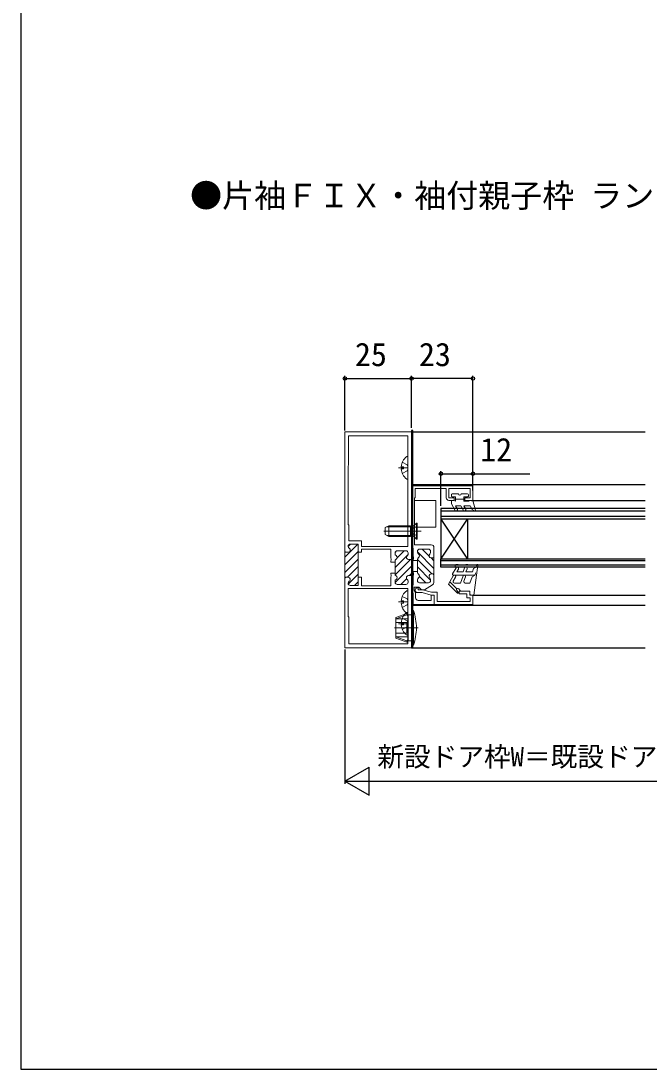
# Model space of a CAD drawing. Units: millimetres, scale not verified. Extents: x -525 to 525, y -783 to 779.
# Drawn here: x -525 to -289.6, y -782.7 to -389.6 of the extents above; entities that cross this region are included whole.
import ezdxf
from ezdxf.enums import TextEntityAlignment as Align

# ---------------------------------------------------------------- set-up
doc = ezdxf.new("R2010")
doc.units = ezdxf.units.MM
doc.header["$LTSCALE"] = 4
for name, color, linetype in [('0-1_USER1', 3, 'Continuous'), ('0-4_YKK_12', 2, 'Continuous'), ('0-7_YKK_D', 6, 'Continuous'), ('0-8_YKK_ZWAK', 7, 'Continuous')]:
    doc.layers.add(name, color=color, linetype=linetype)
doc.layers.add('0-2_YKK_11', color=211, linetype='Continuous', lineweight=18)
doc.layers.add('0-5_YKK_13', color=4, linetype='Continuous', lineweight=18)
doc.styles.add('ＭＳ ゴシック', font='')
doc.styles.get('ＭＳ ゴシック').set_extended_font_data('MS Gothic')

msp = doc.modelspace()

# ---------------------------------------------------------------- linework, layer by layer
at = {"layer": '0-2_YKK_11'}
for p, q in [((-403.603, -590.766), (-398.712, -585.876)), ((-403.603, -588.557), (-403.303, -588.857)), ((-403.603, -593.595), (-398.603, -588.595)), ((-403.303, -588.857), (-402.403, -588.857)), ((-402.403, -586.672), (-402.403, -586.607)), ((-402.4, -586.735), (-401.473, -585.807)), ((-384.803, -589.107), (-384.803, -589.422)), ((-384.779, -588.913), (-384.198, -588.331)), ((-384.023, -590.985), (-381.345, -588.307)), ((-380.703, -588.307), (-384.003, -588.307)), ((-379.903, -589.558), (-379.903, -589.107)), ((-376.403, -588.507), (-376.403, -588.822)), ((-376.403, -588.822), (-376.403, -588.507)), ((-376.403, -588.735), (-370.203, -594.935)), ((-372.303, -587.707), (-375.603, -587.707)), ((-375.603, -587.707), (-372.303, -587.707)), ((-374.602, -587.707), (-372.103, -590.206)), ((-371.503, -588.958), (-371.503, -588.507)), ((-371.503, -588.507), (-371.503, -588.958)), ((-403.603, -596.423), (-398.603, -591.423)), ((-384.803, -594.594), (-379.917, -589.708)), ((-384.732, -597.351), (-378.988, -591.607)), ((-378.603, -591.607), (-379.703, -591.607)), ((-376.402, -591.564), (-370.959, -597.007)), ((-371.302, -591.007), (-370.203, -592.106)), ((-402.609, -598.257), (-398.603, -594.252)), ((-402.34, -600.818), (-398.603, -597.08)), ((-384.792, -600.24), (-378.603, -594.051)), ((-379.331, -597.607), (-378.603, -596.879)), ((-376.403, -594.392), (-371.503, -599.292)), ((-403.303, -598.257), (-403.603, -598.557)), ((-403.303, -598.257), (-402.403, -598.257)), ((-402.403, -600.443), (-402.403, -600.507)), ((-400.002, -601.307), (-398.603, -599.908)), ((-384.803, -599.793), (-384.803, -600.107)), ((-384.003, -600.907), (-380.703, -600.907)), ((-382.631, -600.907), (-380.441, -598.717)), ((-379.903, -600.107), (-379.903, -599.656)), ((-376.403, -599.193), (-376.403, -599.507)), ((-376.403, -599.507), (-376.403, -599.193)), ((-375.626, -597.997), (-373.316, -600.307)), ((-375.603, -600.307), (-372.303, -600.307)), ((-372.303, -600.307), (-375.603, -600.307)), ((-371.503, -599.507), (-371.503, -599.056)), ((-371.503, -599.056), (-371.503, -599.507)), ((-377.203, -603.208), (-377.203, -603.008))]:
    msp.add_line(p, q, dxfattribs=at)
for points in [[(-403.603, -588.557), (-403.603, -543.707), (-378.603, -543.707), (-378.603, -591.607)], [(-376.403, -596.422), (-376.403, -596.057), (-376.403, -591.957), (-378.003, -591.957), (-378.003, -591.466), (-377.883, -591.282), (-377.883, -590.733), (-378.003, -590.549), (-378.003, -587.507), (-378.303, -587.207), (-378.603, -586.907), (-378.603, -586.407), (-378.603, -568.334), (-378.403, -567.988), (-378.403, -563.907)], [(-378.403, -563.907), (-355.603, -563.907), (-355.603, -569.407), (-358.603, -569.407), (-358.603, -568.407), (-356.603, -568.407), (-356.603, -565.007), (-364.603, -565.007), (-364.603, -568.407), (-362.603, -568.407), (-362.603, -569.407), (-364.603, -569.407)], [(-365.603, -568.407), (-365.603, -565.007), (-377.303, -565.007), (-377.303, -568.283), (-377.503, -568.629), (-377.503, -586.107), (-371.203, -586.107)], [(-403.603, -598.557), (-403.603, -588.557), (-403.603, -598.557)], [(-401.603, -585.807), (-398.603, -585.807), (-398.603, -588.557), (-398.603, -598.557)], [(-384.803, -592.557), (-386.403, -592.557), (-386.403, -592.066), (-386.283, -591.882), (-386.283, -591.333), (-386.403, -591.149), (-386.403, -587.707), (-397.403, -587.707), (-397.403, -588.857), (-398.303, -588.857), (-398.603, -588.557)], [(-370.203, -587.107), (-370.203, -591.007), (-371.303, -591.007)], [(-384.803, -592.193), (-384.803, -592.557), (-384.803, -596.657), (-384.803, -597.022)], [(-379.703, -597.607), (-378.603, -597.607), (-378.603, -591.307)], [(-376.403, -591.593), (-376.403, -591.957), (-376.403, -591.593)], [(-371.303, -591.007), (-370.203, -591.007), (-370.203, -597.307), (-370.203, -600.24)], [(-401.603, -601.307), (-398.603, -601.307), (-398.603, -598.257), (-397.403, -598.257), (-397.403, -601.507), (-386.403, -601.507), (-386.403, -598.066), (-386.283, -597.882), (-386.283, -597.333), (-386.403, -597.149)], [(-386.403, -597.149), (-386.403, -596.657), (-384.803, -596.657)], [(-376.103, -606.907), (-371.203, -606.907), (-371.203, -604.907), (-370.103, -604.907), (-370.103, -608.407), (-378.003, -608.407), (-378.003, -604.327), (-378.603, -603.288), (-378.603, -601.698), (-378.378, -601.407), (-378.003, -600.923), (-378.003, -597.466), (-377.883, -597.282), (-377.883, -596.733), (-378.003, -596.549), (-378.003, -596.057), (-376.403, -596.057), (-376.403, -596.422)], [(-378.603, -597.907), (-378.603, -624.707), (-403.603, -624.707), (-403.603, -598.557)], [(-370.703, -601.106), (-373.823, -602.907), (-374.903, -602.907), (-375.403, -602.407), (-375.903, -601.907), (-377.603, -601.907), (-377.603, -603.22), (-377.103, -604.086), (-377.103, -605.907)], [(-376.403, -602.208), (-376.103, -602.208), (-376.103, -602.908), (-374.502, -602.908), (-371.144, -603.807), (-369.003, -603.808), (-369.003, -607.307), (-356.703, -607.309), (-356.703, -606.007), (-357.903, -606.007), (-357.903, -604.507), (-360.803, -604.507), (-360.803, -603.407), (-356.803, -603.407), (-356.803, -604.907), (-355.603, -604.907), (-355.603, -608.407)], [(-355.603, -608.407), (-370.103, -608.406), (-370.103, -604.908), (-371.289, -604.907), (-374.648, -604.008), (-376.403, -604.008)]]:
    msp.add_lwpolyline(points, dxfattribs=at)
for points in [[(-380.003, -586.707), (-380.003, -545.207), (-402.203, -545.207), (-402.203, -556.207), (-402.403, -556.407), (-402.403, -578.407), (-402.103, -578.707), (-402.103, -584.607), (-397.403, -584.607), (-397.403, -586.707)], [(-371.303, -597.007), (-370.503, -597.007), (-370.203, -597.307), (-370.503, -597.007)], [(-380.003, -602.507), (-402.403, -602.507), (-402.403, -612.907), (-402.103, -613.207), (-402.103, -623.207), (-380.003, -623.207)]]:
    msp.add_lwpolyline(points, close=True, dxfattribs=at)
for centre, radius, start, end in [((-364.603, -568.407), 1, 180.00001, 269.99999), ((-401.603, -586.607), 0.8, 90.00001, 179.99999), ((-401.603, -586.672), 0.8, 180, 239.99671), ((-402.403, -588.057), 0.8, 270, 59.99669), ((-384.003, -589.107), 0.8, 90.00001, 179.99999), ((-384.003, -589.422), 0.8, 179.99996, 239.99999), ((-380.703, -589.107), 0.8, 0.00001, 89.99999), ((-380.703, -589.558), 0.8, 308.68219, 0.00001), ((-375.603, -588.507), 0.8, 90.00001, 179.99999), ((-375.603, -588.507), 0.8, 90.00001, 179.99999), ((-375.603, -588.822), 0.8, 179.99996, 239.99999), ((-375.603, -588.822), 0.8, 179.99996, 239.99999), ((-376.403, -590.207), 0.8, 300, 60), ((-376.403, -590.207), 0.8, 300, 60), ((-372.303, -588.507), 0.8, 0.00001, 89.99999), ((-372.303, -588.507), 0.8, 0.00001, 89.99999), ((-371.303, -590.207), 0.8, 128.68219, 269.99999), ((-371.303, -590.207), 0.8, 128.68219, 269.99999), ((-372.303, -588.958), 0.8, 308.68219, 0.00001), ((-372.303, -588.958), 0.8, 308.68219, 0.00001), ((-371.203, -587.107), 1, 0.00001, 89.99999), ((-384.003, -592.193), 0.8, 120.00001, 180.00004), ((-384.803, -590.807), 0.8, 300, 60), ((-379.703, -590.807), 0.8, 128.68219, 269.99999), ((-375.603, -591.593), 0.8, 120.00001, 180.00004), ((-375.603, -591.593), 0.8, 120.00001, 180.00004), ((-384.003, -597.022), 0.8, 179.99996, 239.99999), ((-375.603, -596.422), 0.8, 179.99996, 239.99999), ((-375.603, -596.422), 0.8, 179.99996, 239.99999), ((-376.403, -597.807), 0.8, 300, 60), ((-376.403, -597.807), 0.8, 300, 60), ((-371.303, -597.807), 0.8, 90.00001, 231.31781), ((-371.303, -597.807), 0.8, 90.00001, 231.31781), ((-402.403, -599.057), 0.8, 300.00122, 89.99998), ((-401.603, -600.443), 0.8, 120.0012, 180.00002), ((-401.603, -600.507), 0.8, 180.00002, 270), ((-384.003, -599.793), 0.8, 120.00001, 180.00004), ((-384.003, -600.107), 0.8, 180.00001, 269.99999), ((-384.803, -598.407), 0.8, 300, 60), ((-380.703, -600.107), 0.8, 270.00001, 359.99999), ((-379.703, -598.407), 0.8, 90.00001, 231.31781), ((-380.703, -599.656), 0.8, 359.99999, 51.31781), ((-375.603, -599.193), 0.8, 120.00001, 180.00004), ((-375.603, -599.193), 0.8, 120.00001, 180.00004), ((-375.603, -599.507), 0.8, 180.00001, 269.99999), ((-375.603, -599.507), 0.8, 180.00001, 269.99999), ((-372.303, -599.507), 0.8, 270.00001, 359.99999), ((-372.303, -599.507), 0.8, 270.00001, 359.99999), ((-372.303, -599.056), 0.8, 359.99999, 51.31781), ((-372.303, -599.056), 0.8, 359.99999, 51.31781), ((-371.203, -600.24), 1, 299.99998, 0), ((-376.403, -603.008), 0.8, 90.00251, 180.00249), ((-376.403, -603.208), 0.8, 180.00139, 270.00246), ((-376.103, -605.907), 1, 180.00001, 269.99999)]:
    msp.add_arc(centre, radius, start, end, dxfattribs=at)
at = {"layer": '0-4_YKK_12'}
for p, q in [((-378.603, -543.207), (-378.603, -604.208)), ((-378.103, -543.207), (-378.603, -543.207)), ((-378.103, -604.508), (-378.103, -543.207)), ((-378.103, -543.707), (-291.113, -543.707)), ((-378.103, -624.707), (-378.103, -543.707)), ((-378.103, -563.407), (-291.113, -563.407)), ((-356.103, -569.407), (-291.113, -569.407)), ((-291.113, -572.407), (-367.604, -572.408)), ((-367.604, -572.408), (-367.604, -576.406)), ((-291.113, -573.407), (-367.604, -573.408)), ((-291.113, -575.407), (-367.604, -575.408)), ((-367.604, -576.406), (-367.604, -591.405)), ((-367.604, -576.406), (-357.604, -591.405)), ((-367.604, -591.405), (-357.604, -576.406)), ((-291.113, -576.407), (-367.604, -576.408)), ((-357.604, -576.406), (-357.604, -591.405)), ((-291.113, -591.405), (-367.604, -591.405)), ((-367.604, -594.405), (-367.604, -591.405)), ((-291.113, -592.105), (-367.604, -592.105)), ((-291.113, -593.705), (-367.604, -593.705)), ((-291.113, -594.405), (-367.604, -594.405)), ((-355.803, -604.907), (-291.113, -604.907)), ((-378.603, -606.207), (-378.603, -624.707)), ((-378.103, -624.707), (-378.103, -605.707)), ((-378.103, -608.707), (-291.113, -608.707)), ((-378.603, -624.707), (-378.103, -624.707)), ((-378.103, -624.707), (-291.113, -624.707))]:
    msp.add_line(p, q, dxfattribs=at)
at = {"layer": '0-5_YKK_13'}
for p, q in [((-380.003, -561.183), (-380.003, -553.232)), ((-383.503, -557.207), (-380.003, -557.207)), ((-382.486, -556.782), (-381.603, -556.782)), ((-382.08, -555.132), (-380.215, -556.062)), ((-380.215, -556.062), (-380.003, -556.46)), ((-369.503, -569.406), (-369.503, -579.406)), ((-363.704, -567.307), (-363.704, -567.807)), ((-362.723, -569.407), (-363.704, -569.407)), ((-363.704, -569.407), (-363.704, -570.707)), ((-361.004, -567.007), (-363.404, -567.007)), ((-362.204, -568.107), (-363.404, -568.107)), ((-362.723, -569.407), (-362.204, -569.707)), ((-362.204, -568.107), (-362.204, -569.707)), ((-359.004, -568.907), (-362.204, -568.907)), ((-357.604, -567.007), (-360.004, -567.007)), ((-357.604, -568.107), (-359.004, -568.107)), ((-359.004, -568.107), (-359.004, -569.707)), ((-357.123, -569.707), (-359.004, -569.707)), ((-357.304, -567.807), (-357.304, -567.307)), ((-356.604, -569.407), (-357.123, -569.707)), ((-355.604, -569.407), (-356.604, -569.407)), ((-354.614, -573.028), (-355.604, -569.407)), ((-362.289, -573.157), (-363.704, -570.707)), ((-362.145, -571.407), (-361.423, -572.657)), ((-360.158, -571.407), (-362.145, -571.407)), ((-359.148, -573.157), (-360.158, -571.407)), ((-359.004, -571.407), (-358.282, -572.657)), ((-356.919, -571.407), (-359.004, -571.407)), ((-355.904, -572.876), (-356.468, -571.692)), ((-355.054, -573.367), (-355.904, -572.876)), ((-375.002, -580.907), (-388.99, -580.907)), ((-388.502, -579.607), (-387.102, -578.907)), ((-388.502, -582.207), (-388.502, -579.607)), ((-379.002, -579.286), (-387.86, -579.286)), ((-379.002, -578.907), (-387.102, -578.907)), ((-387.102, -582.907), (-387.102, -578.907)), ((-379.002, -578.907), (-378.442, -579.048)), ((-379.002, -579.286), (-378.052, -579.047)), ((-377.816, -579.762), (-378.425, -580.907)), ((-378.002, -582.782), (-378.002, -579.033)), ((-376.502, -579.107), (-377.816, -579.762)), ((-369.503, -579.406), (-377.503, -579.406)), ((-376.752, -583.907), (-376.752, -577.907)), ((-376.502, -583.907), (-376.502, -577.907)), ((-387.102, -582.907), (-388.502, -582.207)), ((-379.002, -582.528), (-387.86, -582.528)), ((-379.002, -582.907), (-387.102, -582.907)), ((-379.002, -582.528), (-378.052, -582.768)), ((-376.752, -583.907), (-377.682, -582.978)), ((-376.502, -583.907), (-376.752, -583.907)), ((-362.263, -593.957), (-362.004, -593.507)), ((-361.304, -593.407), (-361.83, -593.407)), ((-357.699, -593.407), (-358.099, -593.407)), ((-355.304, -593.607), (-354.149, -593.411)), ((-363.263, -596.957), (-361.935, -594.657)), ((-354.799, -597.407), (-363.004, -597.407)), ((-354.395, -594.407), (-362.004, -594.407)), ((-361.069, -595.157), (-361.676, -596.207)), ((-359.304, -596.207), (-361.676, -596.207)), ((-358.299, -593.607), (-361.104, -593.607)), ((-358.769, -594.736), (-359.304, -596.207)), ((-357.829, -595.078), (-358.24, -596.207)), ((-355.806, -596.207), (-358.24, -596.207)), ((-355.304, -593.607), (-357.499, -593.607)), ((-354.799, -597.407), (-355.954, -598.074)), ((-355.351, -594.959), (-355.806, -596.207)), ((-355.351, -594.959), (-354.395, -594.407)), ((-355.304, -604.907), (-353.802, -593.747)), ((-354.691, -596.606), (-354.797, -597.39)), ((-354.297, -593.68), (-354.395, -594.407)), ((-364.804, -600.821), (-362.977, -597.657)), ((-361.491, -604.133), (-364.804, -600.821)), ((-364.286, -599.924), (-361.657, -602.553)), ((-362.111, -598.157), (-362.977, -599.657)), ((-362.544, -600.407), (-360.304, -600.407)), ((-359.331, -597.736), (-360.304, -600.407)), ((-358.392, -598.078), (-358.995, -599.736)), ((-358.525, -600.407), (-356.804, -600.407)), ((-355.954, -598.074), (-356.804, -600.407)), ((-380.003, -611.483), (-380.003, -603.532)), ((-361.138, -603.78), (-361.657, -603.26)), ((-360.304, -603.407), (-360.904, -602.607)), ((-356.804, -603.407), (-360.304, -603.407)), ((-356.804, -603.407), (-356.804, -604.207)), ((-356.104, -604.907), (-355.304, -604.907)), ((-383.503, -607.507), (-380.003, -607.507)), ((-382.486, -607.082), (-381.603, -607.082)), ((-382.08, -605.432), (-380.215, -606.362)), ((-380.215, -606.362), (-380.003, -606.76)), ((-379.903, -612.807), (-380.403, -612.307)), ((-380.003, -619.683), (-380.003, -611.732)), ((-379.903, -612.307), (-379.903, -617.207)), ((-377.889, -610.707), (-378.603, -610.707)), ((-378.603, -617.207), (-378.603, -610.707)), ((-377.889, -610.707), (-377.889, -617.207)), ((-384.503, -613.3), (-384.503, -617.207)), ((-379.903, -613.859), (-384.503, -613.859)), ((-379.903, -615.207), (-384.503, -615.207)), ((-383.503, -615.707), (-380.003, -615.707)), ((-382.486, -615.282), (-381.603, -615.282)), ((-382.08, -613.632), (-380.215, -614.562)), ((-380.403, -615.207), (-380.403, -617.207)), ((-380.215, -614.562), (-380.003, -614.96)), ((-376.191, -617.207), (-385.042, -617.207)), ((-384.503, -621.115), (-384.503, -617.207)), ((-379.903, -619.207), (-384.503, -619.207)), ((-379.903, -620.556), (-384.503, -620.556)), ((-380.403, -619.207), (-380.403, -617.207)), ((-379.903, -622.107), (-379.903, -617.207)), ((-378.603, -617.207), (-378.603, -623.707)), ((-377.889, -623.707), (-377.889, -617.207)), ((-379.903, -621.607), (-380.403, -622.107)), ((-377.889, -623.707), (-378.603, -623.707))]:
    msp.add_line(p, q, dxfattribs=at)
for points in [[(-382.486, -557.632), (-381.603, -557.632), (-381.603, -556.782)], [(-382.08, -559.282), (-380.215, -558.352), (-380.003, -557.954)], [(-377.503, -579.406), (-377.503, -569.406), (-369.503, -569.406)], [(-379.002, -578.907), (-379.002, -582.907), (-378.442, -582.767)], [(-376.502, -582.707), (-377.816, -582.052), (-378.425, -580.907)], [(-376.502, -577.907), (-376.752, -577.907), (-377.682, -578.837)], [(-382.486, -607.932), (-381.603, -607.932), (-381.603, -607.082)], [(-382.08, -609.582), (-380.215, -608.652), (-380.003, -608.254)], [(-378.603, -612.307), (-379.903, -612.307), (-380.403, -611.807), (-384.503, -613.3)], [(-380.403, -611.807), (-380.403, -612.307), (-384.503, -613.859)], [(-382.486, -616.132), (-381.603, -616.132), (-381.603, -615.282)], [(-382.08, -617.782), (-380.215, -616.852), (-380.003, -616.454)], [(-380.403, -622.607), (-380.403, -622.107), (-384.503, -620.556)], [(-378.603, -622.107), (-379.903, -622.107), (-380.403, -622.607), (-384.503, -621.115)]]:
    msp.add_lwpolyline(points, dxfattribs=at)
for centre, radius, start, end in [((-377.203, -557.207), 5.3, 127.71409, 175.40059), ((-380.277, -553.232), 0.274, 0, 127.71409), ((-377.203, -557.207), 5.3, 184.59941, 232.28591), ((-380.277, -561.183), 0.274, 232.28591, 0), ((-363.404, -567.307), 0.3, 90, 180), ((-363.404, -567.807), 0.3, 180, 270), ((-360.504, -567.007), 0.5, 180, 0), ((-357.604, -567.307), 0.3, 0, 90), ((-357.604, -567.807), 0.3, 270, 0), ((-361.856, -572.907), 0.5, 209.99999, 29.99999), ((-358.715, -572.907), 0.5, 209.99999, 29.99999), ((-356.919, -571.907), 0.5, 25.4766, 90), ((-354.904, -573.107), 0.3, 239.99576, 17.58989), ((-378.248, -578.271), 0.8, 255.96376, 315), ((-378.248, -583.543), 0.8, 45, 104.03624), ((-361.83, -593.607), 0.2, 90, 150), ((-361.304, -593.607), 0.2, 0, 90), ((-358.099, -593.607), 0.2, 90, 180), ((-357.699, -593.607), 0.2, 0, 90), ((-354.099, -593.707), 0.3, 352.68237, 99.62732), ((-363.004, -597.107), 0.3, 150, 270), ((-362.544, -597.907), 0.5, 330.00005, 149.99996), ((-362.004, -594.107), 0.3, 150, 270), ((-361.502, -594.907), 0.5, 330, 150), ((-358.862, -597.907), 0.5, 339.99997, 159.99997), ((-358.299, -594.907), 0.5, 340.00001, 160.00001), ((-362.544, -599.907), 0.5, 150.00001, 270), ((-358.525, -599.907), 0.5, 159.99997, 270), ((-377.203, -607.507), 5.3, 127.71409, 175.40059), ((-380.277, -603.532), 0.274, 0, 127.71409), ((-361.304, -602.907), 0.5, 36.8727, 225.00131), ((-361.314, -603.957), 0.25, 224.99768, 45.01976), ((-356.104, -604.207), 0.7, 180, 270), ((-377.203, -607.507), 5.3, 184.59941, 232.28591), ((-377.203, -615.707), 5.3, 127.71409, 175.40059), ((-380.277, -611.732), 0.274, 0, 127.71409), ((-380.277, -611.483), 0.274, 232.28591, 0), ((-396.803, -617.207), 20, 0, 18.96557), ((-377.203, -615.707), 5.3, 184.59941, 232.28591), ((-380.277, -619.683), 0.274, 232.28591, 0), ((-396.803, -617.207), 20, 341.03443, 0)]:
    msp.add_arc(centre, radius, start, end, dxfattribs=at)
at = {"layer": '0-7_YKK_D'}
for p, q in [((-403.603, -543.207), (-403.603, -522.707)), ((-378.603, -542.207), (-378.603, -522.707)), ((-378.603, -542.207), (-378.603, -522.707)), ((-355.603, -563.407), (-355.603, -522.707)), ((-403.603, -523.707), (-378.603, -523.707)), ((-355.603, -523.707), (-378.603, -523.707)), ((-367.604, -571.408), (-367.604, -558.407)), ((-355.603, -565.657), (-355.603, -558.407)), ((-403.603, -625.407), (-403.603, -675.707)), ((-403.603, -674.707), (-394.51, -669.457)), ((-394.51, -679.957), (-394.51, -669.457)), ((-403.603, -674.707), (-394.51, -679.957)), ((-403.603, -674.707), (-385.416, -674.707)), ((-393.103, -674.707), (-184.103, -674.707))]:
    msp.add_line(p, q, dxfattribs=at)
msp.add_lwpolyline([(-367.604, -559.407), (-355.603, -559.407), (-334.326, -559.407)], dxfattribs=at)
for centre in [(-403.603, -523.707), (-378.603, -523.707), (-378.603, -523.707), (-355.603, -523.707), (-367.604, -559.407), (-355.603, -559.407)]:
    msp.add_circle(centre, 0.637, dxfattribs=at)
at = {"layer": '0-8_YKK_ZWAK'}
msp.add_line((-525, 747.3), (-525, -782.7), dxfattribs=at)
msp.add_lwpolyline([(-525, -782.7), (525, -782.7), (525, 747.3)], dxfattribs=at)

# ---------------------------------------------------------------- texts
at = {"layer": '0-1_USER1', "style": 'ＭＳ ゴシック'}
msp.add_text('●片袖ＦＩＸ・袖付親子枠 ランマ部\u3000（K－K’断面）', height=8.798, dxfattribs=at).set_placement((-461.636, -462.132), align=Align.BOTTOM_LEFT)
at = {"layer": '0-7_YKK_D', "style": 'ＭＳ ゴシック'}
for s, height, p in [('25', 8.798, (-399.83, -521.707)), ('23', 8.798, (-375.83, -521.707)), ('12', 8.798, (-352.894, -557.407)), ('新設ドア枠W＝既設ドア枠開口幅－20', 7.331, (-391.472, -671.401))]:
    msp.add_text(s, height=height, dxfattribs=at).set_placement(p, align=Align.BOTTOM_LEFT)

doc.saveas('drawing.dxf')
